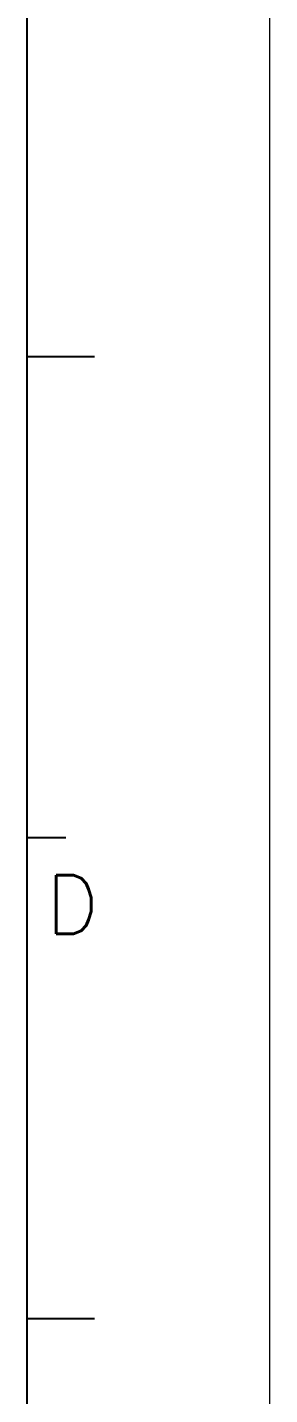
# Model space of a CAD drawing. Header units: millimetres. Extents: x 3175 to 3429, y -23 to 156.
# Drawn here: x 3420.95 to 3428.73, y 20.8 to 64.67 of the extents above; entities that cross this region are included whole.
import ezdxf

# ---------------------------------------------------------------- set-up
doc = ezdxf.new("R2010")
doc.units = ezdxf.units.MM
doc.header["$LTSCALE"] = 23.1
doc.linetypes.add('PHANTOM', pattern=[29.5, 9.5, -1.5, 3, -1.5, 3, -1.5, 9.5])
doc.layers.get('0').update_dxf_attribs({"linetype": 'CONTINUOUS'})
doc.layers.add('0PAPERF', color=2, linetype='PHANTOM', lineweight=0, plot=False)
doc.styles.add('SIMPLEX', font='SIMPLEX.SHX')

msp = doc.modelspace()

# ---------------------------------------------------------------- linework, layer by layer
for p, q in [((3420.949, -18.137), (3420.949, 146.735)), ((3420.949, 54.111), (3423.11, 54.111)), ((3420.949, 38.673), (3422.184, 38.673)), ((3420.949, 23.236), (3423.11, 23.236))]:
    msp.add_line(p, q)
at = {"layer": '0PAPERF'}
msp.add_line((3428.731, -23.077), (3428.731, 156.001), dxfattribs=at)

# ---------------------------------------------------------------- texts
at = {"style": 'SIMPLEX'}
msp.add_text('D', height=1.877, dxfattribs=at).set_placement((3421.55, 35.586))

doc.saveas('drawing.dxf')
